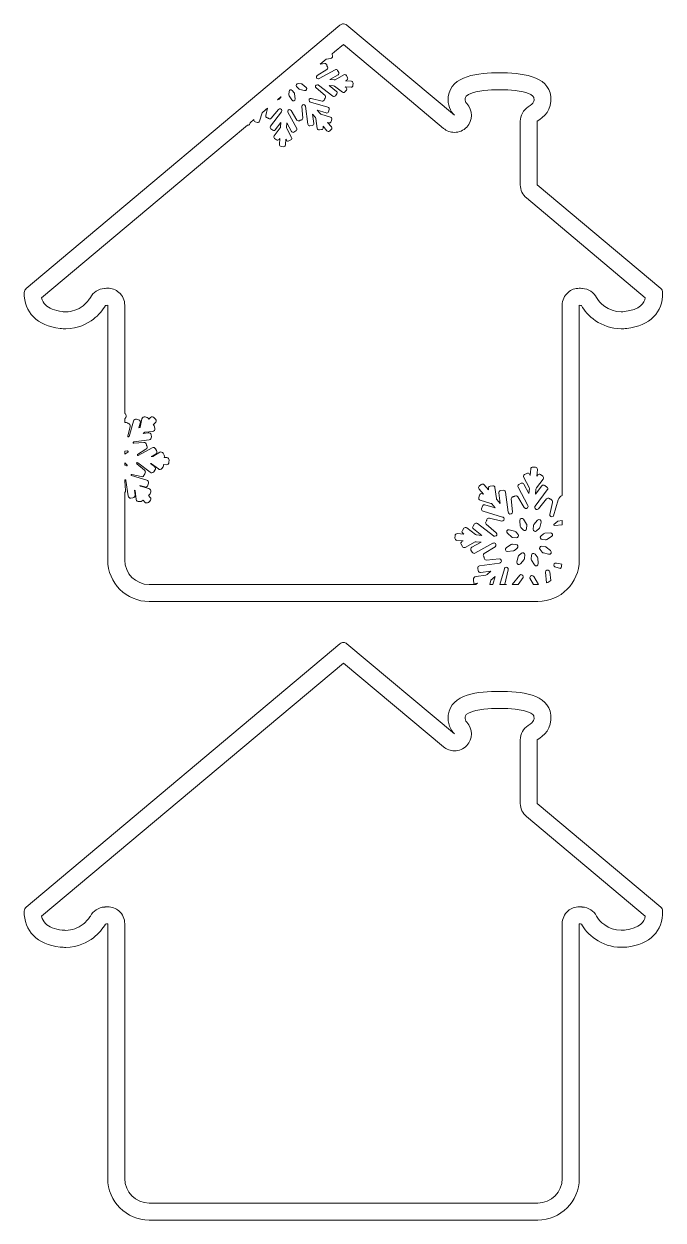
# Model space of a CAD drawing. Header units: millimetres. Extents: x -179 to 704, y -319 to -8.
# Drawn here: x 179.4 to 345.4, y -318.8 to -8.2 of the extents above; entities that cross this region are included whole.
import ezdxf

# ---------------------------------------------------------------- set-up
doc = ezdxf.new("R2010")
doc.units = ezdxf.units.MM
doc.header["$MEASUREMENT"] = 0
doc.layers.add('Layer 3', color=7, linetype='Continuous')
doc.layers.add('Layer 8', color=7, linetype='Continuous')

msp = doc.modelspace()

# ---------------------------------------------------------------- linework, layer by layer
at = {"layer": 'Layer 3', "lineweight": 0}
for points, knots in [([(262.38, -168.84), (262.06, -168.84), (261.74, -168.95), (261.48, -169.17), (261.48, -169.17), (179.99, -237.54), (179.99, -237.54), (179.68, -237.81), (179.49, -238.19), (179.48, -238.6), (179.4, -243.8), (182.81, -247.2), (188.82, -247.93), (189.33, -247.99), (189.81, -248.02), (190.28, -248.02), (193.47, -248.02), (195.9, -246.7), (197.45, -245.51), (198.8, -244.48), (199.96, -243.14), (200.57, -241.96), (200.78, -241.95), (200.97, -241.93), (201.17, -241.9), (201.17, -241.9), (201.17, -308.07), (201.17, -308.07), (201.17, -314.01), (206, -318.84), (211.94, -318.84), (211.94, -318.84), (312.83, -318.84), (312.83, -318.84), (318.77, -318.84), (323.61, -314.01), (323.61, -308.07), (323.61, -308.07), (323.61, -241.91), (323.61, -241.91), (323.8, -241.94), (324, -241.95), (324.19, -241.97), (325.47, -244.44), (329.28, -248.01), (334.51, -248.01), (334.51, -248.01), (334.51, -248.01), (334.51, -248.01), (334.98, -248.01), (335.45, -247.99), (335.94, -247.93), (341.98, -247.2), (345.38, -243.79), (345.27, -238.59), (345.26, -238.19), (345.07, -237.81), (344.76, -237.54), (344.76, -237.54), (312.72, -210.65), (312.72, -210.65), (312.72, -210.65), (312.72, -194.13), (312.72, -194.13), (314.34, -193.1), (316.65, -191.21), (316.24, -187.69), (315.59, -182.18), (308.32, -181.54), (302.92, -181.54), (297.52, -181.54), (290.25, -182.18), (289.6, -187.69), (289.34, -189.9), (290.15, -191.46), (291.19, -192.57), (291.19, -192.57), (263.29, -169.17), (263.29, -169.17), (263.03, -168.95), (262.71, -168.84), (262.38, -168.84), (262.38, -168.84), (262.38, -168.84), (262.38, -168.84)], [0, 0, 0, 0, 1, 1, 1, 2, 2, 2, 3, 3, 3, 4, 4, 4, 5, 5, 5, 6, 6, 6, 7, 7, 7, 8, 8, 8, 9, 9, 9, 10, 10, 10, 11, 11, 11, 12, 12, 12, 13, 13, 13, 14, 14, 14, 15, 15, 15, 16, 16, 16, 17, 17, 17, 18, 18, 18, 19, 19, 19, 20, 20, 20, 21, 21, 21, 22, 22, 22, 23, 23, 23, 24, 24, 24, 25, 25, 25, 26, 26, 26, 27, 27, 27, 28, 28, 28, 28]), ([(262.38, -174.18), (262.38, -174.18), (288.35, -195.96), (288.35, -195.96), (289.18, -196.65), (290.19, -197), (291.19, -197), (292.37, -197), (293.54, -196.53), (294.4, -195.61), (296.01, -193.92), (296.02, -191.26), (294.42, -189.55), (294.03, -189.14), (293.92, -188.8), (293.99, -188.21), (294.03, -187.91), (294.1, -187.33), (295.86, -186.75), (298.24, -185.96), (301.76, -185.96), (302.92, -185.96), (304.08, -185.96), (307.59, -185.96), (309.98, -186.75), (311.74, -187.33), (311.81, -187.9), (311.85, -188.21), (311.91, -188.75), (311.98, -189.36), (310.35, -190.4), (309.07, -191.21), (308.3, -192.62), (308.3, -194.13), (308.3, -194.13), (308.3, -210.65), (308.3, -210.65), (308.3, -211.96), (308.88, -213.2), (309.88, -214.04), (309.88, -214.04), (340.76, -239.96), (340.76, -239.96), (340.49, -241.31), (339.43, -243.05), (335.4, -243.54), (335.1, -243.58), (334.8, -243.59), (334.51, -243.59), (331.11, -243.59), (328.73, -241.13), (328.12, -239.93), (327.4, -238.54), (325.99, -237.63), (324.42, -237.55), (324.37, -237.55), (324.31, -237.54), (324.25, -237.53), (324.04, -237.5), (323.82, -237.49), (323.61, -237.49), (322.56, -237.49), (321.53, -237.86), (320.72, -238.56), (319.75, -239.4), (319.19, -240.62), (319.19, -241.91), (319.19, -241.91), (319.19, -308.07), (319.19, -308.07), (319.19, -311.57), (316.34, -314.42), (312.83, -314.42), (312.83, -314.42), (211.94, -314.42), (211.94, -314.42), (208.44, -314.42), (205.59, -311.57), (205.59, -308.07), (205.59, -308.07), (205.59, -241.9), (205.59, -241.9), (205.59, -240.61), (205.03, -239.39), (204.05, -238.55), (203.25, -237.86), (202.22, -237.48), (201.17, -237.48), (200.95, -237.48), (200.73, -237.5), (200.51, -237.53), (200.45, -237.54), (200.39, -237.55), (200.33, -237.55), (198.78, -237.64), (197.38, -238.53), (196.66, -239.91), (196.39, -240.43), (195.68, -241.3), (194.76, -242.01), (193.39, -243.06), (191.88, -243.6), (190.28, -243.6), (189.98, -243.6), (189.67, -243.58), (189.35, -243.54), (187.39, -243.3), (185.88, -242.7), (184.99, -241.81), (184.49, -241.31), (184.17, -240.7), (184.01, -239.94), (184.01, -239.94), (262.38, -174.18), (262.38, -174.18)], [0, 0, 0, 0, 1, 1, 1, 2, 2, 2, 3, 3, 3, 4, 4, 4, 5, 5, 5, 6, 6, 6, 7, 7, 7, 8, 8, 8, 9, 9, 9, 10, 10, 10, 11, 11, 11, 12, 12, 12, 13, 13, 13, 14, 14, 14, 15, 15, 15, 16, 16, 16, 17, 17, 17, 18, 18, 18, 19, 19, 19, 20, 20, 20, 21, 21, 21, 22, 22, 22, 23, 23, 23, 24, 24, 24, 25, 25, 25, 26, 26, 26, 27, 27, 27, 28, 28, 28, 29, 29, 29, 30, 30, 30, 31, 31, 31, 32, 32, 32, 33, 33, 33, 34, 34, 34, 35, 35, 35, 36, 36, 36, 37, 37, 37, 38, 38, 38, 38])]:
    msp.add_open_spline(points, degree=3, knots=knots, dxfattribs=at)
at = {"layer": 'Layer 8', "lineweight": 0}
msp.add_lwpolyline([(300.35, -153.79), (300.69, -152.63), (301.77, -151.67), (301.16, -153.79), (300.35, -153.79)], dxfattribs=at)
for points, knots in [([(345.27, -77.97), (345.26, -77.56), (345.07, -77.18), (344.76, -76.92), (344.76, -76.92), (312.72, -50.02), (312.72, -50.02), (312.72, -50.02), (312.72, -33.5), (312.72, -33.5), (314.34, -32.47), (316.65, -30.59), (316.24, -27.07), (315.59, -21.55), (308.32, -20.91), (302.92, -20.91), (297.52, -20.91), (290.25, -21.55), (289.6, -27.07), (289.34, -29.27), (290.15, -30.84), (291.19, -31.95), (291.19, -31.95), (263.29, -8.54), (263.29, -8.54), (263.24, -8.5), (263.19, -8.47), (263.13, -8.43), (263.12, -8.42), (263.1, -8.41), (263.08, -8.4), (263.07, -8.39), (263.06, -8.39), (263.05, -8.38), (262.84, -8.27), (262.61, -8.21), (262.38, -8.21), (262.3, -8.21), (262.22, -8.22), (262.14, -8.23), (261.9, -8.27), (261.67, -8.38), (261.48, -8.54), (261.48, -8.54), (179.99, -76.92), (179.99, -76.92), (179.68, -77.18), (179.49, -77.57), (179.48, -77.98), (179.4, -83.17), (182.81, -86.57), (188.82, -87.3), (189.33, -87.36), (189.81, -87.39), (190.28, -87.39), (193.47, -87.39), (195.9, -86.08), (197.45, -84.89), (198.8, -83.86), (199.96, -82.51), (200.57, -81.34), (200.78, -81.33), (200.97, -81.3), (201.17, -81.27), (201.17, -81.27), (201.17, -103.04), (201.17, -103.04), (201.17, -103.04), (201.17, -133.5), (201.17, -133.5), (201.17, -133.5), (201.17, -147.44), (201.17, -147.44), (201.17, -153.38), (206, -158.21), (211.94, -158.21), (211.94, -158.21), (293.32, -158.21), (293.32, -158.21), (293.32, -158.21), (312.83, -158.21), (312.83, -158.21), (312.83, -158.21), (312.83, -158.21), (312.83, -158.21), (312.85, -158.21), (312.86, -158.21), (312.88, -158.21), (318.8, -158.18), (323.61, -153.36), (323.61, -147.44), (323.61, -147.44), (323.61, -147.23), (323.61, -147.23), (323.61, -147.23), (323.61, -147.23), (323.61, -147.23), (323.61, -147.23), (323.61, -133.86), (323.61, -133.86), (323.61, -133.86), (323.61, -133.86), (323.61, -133.86), (323.61, -133.86), (323.61, -81.28), (323.61, -81.28), (323.8, -81.31), (324, -81.33), (324.19, -81.34), (325.47, -83.81), (329.28, -87.39), (334.51, -87.39), (334.51, -87.39), (334.51, -87.39), (334.51, -87.39), (334.98, -87.39), (335.45, -87.36), (335.94, -87.3), (341.98, -86.57), (345.38, -83.17), (345.27, -77.97)], [0, 0, 0, 0, 1, 1, 1, 2, 2, 2, 3, 3, 3, 4, 4, 4, 5, 5, 5, 6, 6, 6, 7, 7, 7, 8, 8, 8, 9, 9, 9, 10, 10, 10, 11, 11, 11, 12, 12, 12, 13, 13, 13, 14, 14, 14, 15, 15, 15, 16, 16, 16, 17, 17, 17, 18, 18, 18, 19, 19, 19, 20, 20, 20, 21, 21, 21, 22, 22, 22, 23, 23, 23, 24, 24, 24, 25, 25, 25, 26, 26, 26, 27, 27, 27, 28, 28, 28, 29, 29, 29, 30, 30, 30, 31, 31, 31, 32, 32, 32, 33, 33, 33, 34, 34, 34, 35, 35, 35, 36, 36, 36, 37, 37, 37, 38, 38, 38, 39, 39, 39, 40, 40, 40, 40]), ([(335.4, -82.91), (335.1, -82.95), (334.8, -82.97), (334.51, -82.97), (331.11, -82.97), (328.73, -80.5), (328.12, -79.3), (327.4, -77.91), (325.99, -77), (324.42, -76.92), (324.37, -76.92), (324.31, -76.91), (324.25, -76.91), (324.04, -76.87), (323.82, -76.86), (323.61, -76.86), (322.56, -76.86), (321.53, -77.24), (320.72, -77.93), (319.75, -78.77), (319.19, -79.99), (319.19, -81.28), (319.19, -81.28), (319.19, -121.31), (319.19, -121.31), (319.19, -121.31), (319.19, -130.71), (319.19, -130.71), (318.7, -130.89), (318.3, -131.29), (318.14, -131.84), (318.14, -131.84), (316.94, -135.99), (316.94, -135.99), (316.94, -135.99), (316.82, -136.09), (316.82, -136.09), (316.44, -136.43), (315.84, -136.07), (315.96, -135.57), (315.96, -135.57), (316.69, -132.46), (316.69, -132.46), (316.77, -132.11), (316.55, -131.76), (316.2, -131.67), (316.12, -131.65), (316.04, -131.62), (315.98, -131.56), (315.98, -131.56), (315.88, -131.48), (315.88, -131.48), (315.66, -131.29), (315.32, -131.32), (315.13, -131.55), (315.13, -131.55), (312.99, -134.12), (312.99, -134.12), (312.67, -134.52), (312.02, -134.26), (312.06, -133.75), (312.06, -133.75), (312.06, -133.69), (312.06, -133.69), (312.07, -133.59), (312.11, -133.49), (312.17, -133.41), (312.17, -133.41), (315.32, -129.21), (315.32, -129.21), (315.5, -128.98), (315.45, -128.65), (315.22, -128.47), (315.22, -128.47), (314.68, -128.06), (314.68, -128.06), (314.45, -127.88), (314.11, -127.92), (313.93, -128.16), (313.93, -128.16), (312.29, -130.34), (312.29, -130.34), (312.29, -130.34), (312.38, -128.99), (312.38, -128.99), (312.39, -128.89), (312.43, -128.79), (312.49, -128.71), (312.49, -128.71), (314.22, -126.41), (314.22, -126.41), (314.39, -126.17), (314.35, -125.85), (314.12, -125.67), (314.12, -125.67), (313.58, -125.25), (313.58, -125.25), (313.34, -125.07), (313.01, -125.12), (312.83, -125.35), (312.83, -125.35), (312.61, -125.64), (312.61, -125.64), (312.61, -125.64), (312.73, -123.89), (312.73, -123.89), (312.75, -123.6), (312.53, -123.35), (312.24, -123.33), (312.24, -123.33), (311.57, -123.28), (311.57, -123.28), (311.27, -123.26), (311.02, -123.48), (311, -123.77), (311, -123.77), (310.88, -125.46), (310.88, -125.46), (310.88, -125.46), (310.71, -125.14), (310.71, -125.14), (310.57, -124.88), (310.25, -124.79), (309.99, -124.93), (309.99, -124.93), (309.39, -125.26), (309.39, -125.26), (309.14, -125.4), (309.05, -125.72), (309.18, -125.98), (309.18, -125.98), (310.59, -128.57), (310.59, -128.57), (310.64, -128.66), (310.66, -128.76), (310.65, -128.86), (310.65, -128.86), (310.56, -130.16), (310.56, -130.16), (310.56, -130.16), (309.24, -127.72), (309.24, -127.72), (309.1, -127.46), (308.78, -127.36), (308.52, -127.51), (308.52, -127.51), (307.92, -127.84), (307.92, -127.84), (307.67, -127.98), (307.58, -128.3), (307.71, -128.55), (307.71, -128.55), (310.27, -133.27), (310.27, -133.27), (310.31, -133.36), (310.34, -133.46), (310.33, -133.56), (310.33, -133.56), (310.33, -133.57), (310.33, -133.57), (310.29, -134.08), (309.62, -134.25), (309.35, -133.81), (309.35, -133.81), (307.64, -131), (307.64, -131), (307.48, -130.75), (307.16, -130.67), (306.91, -130.83), (306.91, -130.83), (306.8, -130.89), (306.8, -130.89), (306.73, -130.94), (306.65, -130.96), (306.56, -130.97), (306.56, -130.97), (306.44, -130.98), (306.44, -130.98), (306.15, -131.01), (305.93, -131.26), (305.96, -131.56), (305.96, -131.56), (306.25, -134.93), (306.25, -134.93), (306.29, -135.44), (305.65, -135.71), (305.32, -135.32), (305.32, -135.32), (305.29, -135.28), (305.29, -135.28), (305.22, -135.21), (305.18, -135.11), (305.17, -135.01), (305.17, -135.01), (304.46, -129.78), (304.46, -129.78), (304.43, -129.49), (304.16, -129.29), (303.87, -129.33), (303.87, -129.33), (303.19, -129.42), (303.19, -129.42), (302.91, -129.46), (302.7, -129.73), (302.74, -130.02), (302.74, -130.02), (303.11, -132.75), (303.11, -132.75), (303.11, -132.75), (302.24, -131.73), (302.24, -131.73), (302.17, -131.65), (302.13, -131.56), (302.11, -131.46), (302.11, -131.46), (301.73, -128.59), (301.73, -128.59), (301.69, -128.3), (301.42, -128.1), (301.13, -128.14), (301.13, -128.14), (300.46, -128.23), (300.46, -128.23), (300.17, -128.27), (299.97, -128.53), (300.01, -128.82), (300.01, -128.82), (300.06, -129.19), (300.06, -129.19), (300.06, -129.19), (298.92, -127.88), (298.92, -127.88), (298.73, -127.65), (298.39, -127.63), (298.17, -127.82), (298.17, -127.82), (297.66, -128.28), (297.66, -128.28), (297.44, -128.47), (297.42, -128.8), (297.6, -129.02), (297.6, -129.02), (298.71, -130.31), (298.71, -130.31), (298.71, -130.31), (298.36, -130.2), (298.36, -130.2), (298.08, -130.12), (297.78, -130.28), (297.7, -130.56), (297.7, -130.56), (297.51, -131.23), (297.51, -131.23), (297.43, -131.51), (297.59, -131.8), (297.87, -131.88), (297.87, -131.88), (300.67, -132.71), (300.67, -132.71), (300.77, -132.74), (300.85, -132.8), (300.92, -132.87), (300.92, -132.87), (301.77, -133.86), (301.77, -133.86), (301.77, -133.86), (299.12, -133.08), (299.12, -133.08), (298.84, -132.99), (298.54, -133.16), (298.46, -133.44), (298.46, -133.44), (298.27, -134.1), (298.27, -134.1), (298.19, -134.38), (298.35, -134.67), (298.63, -134.76), (298.63, -134.76), (303.72, -136.26), (303.72, -136.26), (303.82, -136.29), (303.91, -136.35), (303.97, -136.43), (303.97, -136.43), (304, -136.45), (304, -136.45), (304.33, -136.84), (303.97, -137.43), (303.47, -137.31), (303.47, -137.31), (300.28, -136.55), (300.28, -136.55), (299.99, -136.48), (299.71, -136.65), (299.64, -136.94), (299.64, -136.94), (299.61, -137.07), (299.61, -137.07), (299.59, -137.15), (299.55, -137.23), (299.5, -137.29), (299.5, -137.29), (299.41, -137.39), (299.41, -137.39), (299.23, -137.62), (299.26, -137.95), (299.48, -138.13), (299.48, -138.13), (302.06, -140.33), (302.06, -140.33), (302.45, -140.66), (302.19, -141.3), (301.68, -141.26), (301.68, -141.26), (301.61, -141.26), (301.61, -141.26), (301.51, -141.25), (301.41, -141.21), (301.33, -141.15), (301.33, -141.15), (297.19, -137.96), (297.19, -137.96), (296.96, -137.78), (296.62, -137.83), (296.44, -138.06), (296.44, -138.06), (296.03, -138.61), (296.03, -138.61), (295.86, -138.84), (295.9, -139.17), (296.13, -139.35), (296.13, -139.35), (298.31, -141.02), (298.31, -141.02), (298.31, -141.02), (296.97, -140.93), (296.97, -140.93), (296.87, -140.92), (296.77, -140.88), (296.69, -140.82), (296.69, -140.82), (294.42, -139.08), (294.42, -139.08), (294.19, -138.9), (293.85, -138.94), (293.67, -139.18), (293.67, -139.18), (293.26, -139.73), (293.26, -139.73), (293.09, -139.96), (293.13, -140.29), (293.36, -140.46), (293.36, -140.46), (293.66, -140.7), (293.66, -140.7), (293.66, -140.7), (291.93, -140.58), (291.93, -140.58), (291.64, -140.55), (291.38, -140.77), (291.36, -141.07), (291.36, -141.07), (291.32, -141.76), (291.32, -141.76), (291.3, -142.05), (291.52, -142.3), (291.81, -142.32), (291.81, -142.32), (293.49, -142.44), (293.49, -142.44), (293.49, -142.44), (293.15, -142.62), (293.15, -142.62), (292.9, -142.77), (292.81, -143.08), (292.95, -143.34), (292.95, -143.34), (293.27, -143.95), (293.27, -143.95), (293.41, -144.2), (293.74, -144.3), (293.99, -144.16), (293.99, -144.16), (296.55, -142.74), (296.55, -142.74), (296.64, -142.69), (296.74, -142.67), (296.84, -142.68), (296.84, -142.68), (298.13, -142.77), (298.13, -142.77), (298.13, -142.77), (295.7, -144.11), (295.7, -144.11), (295.44, -144.25), (295.35, -144.57), (295.49, -144.83), (295.49, -144.83), (295.82, -145.43), (295.82, -145.43), (295.96, -145.69), (296.28, -145.79), (296.54, -145.64), (296.54, -145.64), (301.19, -143.07), (301.19, -143.07), (301.28, -143.02), (301.38, -142.99), (301.49, -143), (301.49, -143), (301.51, -143), (301.51, -143), (302.02, -143.04), (302.19, -143.71), (301.75, -143.98), (301.75, -143.98), (298.94, -145.74), (298.94, -145.74), (298.69, -145.89), (298.62, -146.21), (298.77, -146.46), (298.77, -146.46), (298.84, -146.58), (298.84, -146.58), (298.88, -146.65), (298.91, -146.73), (298.92, -146.81), (298.92, -146.81), (298.93, -146.94), (298.93, -146.94), (298.95, -147.24), (299.21, -147.45), (299.5, -147.43), (299.5, -147.43), (302.84, -147.13), (302.84, -147.13), (303.35, -147.09), (303.62, -147.72), (303.24, -148.06), (303.24, -148.06), (303.18, -148.11), (303.18, -148.11), (303.1, -148.18), (303, -148.22), (302.9, -148.24), (302.9, -148.24), (297.75, -148.95), (297.75, -148.95), (297.46, -148.99), (297.26, -149.25), (297.29, -149.54), (297.29, -149.54), (297.39, -150.23), (297.39, -150.23), (297.43, -150.52), (297.69, -150.72), (297.98, -150.68), (297.98, -150.68), (300.68, -150.31), (300.68, -150.31), (300.68, -150.31), (299.67, -151.2), (299.67, -151.2), (299.59, -151.27), (299.49, -151.31), (299.39, -151.33), (299.39, -151.33), (296.82, -151.68), (296.82, -151.68), (296.39, -151.74), (296.09, -152.14), (296.15, -152.57), (296.15, -152.57), (296.28, -153.52), (296.28, -153.52), (296.28, -153.52), (297.17, -153.4), (297.17, -153.4), (297.17, -153.4), (296.73, -153.79), (296.73, -153.79), (296.73, -153.79), (287.21, -153.79), (287.21, -153.79), (287.21, -153.79), (287.21, -153.79), (287.21, -153.79), (287.21, -153.79), (211.94, -153.79), (211.94, -153.79), (208.44, -153.79), (205.59, -150.94), (205.59, -147.44), (205.59, -147.44), (205.59, -135.55), (205.59, -135.55), (205.59, -135.55), (205.59, -129.9), (205.59, -129.9), (205.73, -129.77), (205.82, -129.57), (205.8, -129.36), (205.8, -129.36), (205.59, -126.94), (205.59, -126.94), (205.59, -126.94), (205.59, -126.68), (205.59, -126.68), (205.61, -126.63), (205.65, -126.61), (205.67, -126.6), (205.71, -126.59), (205.79, -126.56), (205.88, -126.67), (205.9, -126.69), (205.91, -126.72), (205.91, -126.75), (205.91, -126.75), (206.46, -130.79), (206.46, -130.79), (206.48, -130.96), (206.57, -131.12), (206.71, -131.22), (206.85, -131.33), (207.02, -131.38), (207.2, -131.35), (207.2, -131.35), (207.72, -131.28), (207.72, -131.28), (208.08, -131.23), (208.33, -130.9), (208.28, -130.54), (208.28, -130.54), (208.11, -129.27), (208.11, -129.27), (208.11, -129.27), (208.24, -129.41), (208.24, -129.41), (208.26, -129.44), (208.27, -129.46), (208.27, -129.5), (208.27, -129.5), (208.57, -131.71), (208.57, -131.71), (208.59, -131.88), (208.68, -132.04), (208.83, -132.15), (208.97, -132.25), (209.14, -132.3), (209.31, -132.27), (209.31, -132.27), (209.83, -132.2), (209.83, -132.2), (210.05, -132.17), (210.24, -132.03), (210.33, -131.85), (210.33, -131.85), (210.8, -132.39), (210.8, -132.39), (210.91, -132.53), (211.07, -132.61), (211.25, -132.62), (211.27, -132.62), (211.28, -132.62), (211.3, -132.62), (211.46, -132.62), (211.61, -132.56), (211.73, -132.46), (211.73, -132.46), (212.13, -132.11), (212.13, -132.11), (212.4, -131.87), (212.43, -131.45), (212.19, -131.18), (212.19, -131.18), (211.74, -130.66), (211.74, -130.66), (211.78, -130.65), (211.82, -130.63), (211.85, -130.62), (212.01, -130.53), (212.12, -130.39), (212.17, -130.22), (212.17, -130.22), (212.32, -129.71), (212.32, -129.71), (212.42, -129.36), (212.22, -129), (211.87, -128.89), (211.87, -128.89), (209.71, -128.25), (209.71, -128.25), (209.68, -128.25), (209.65, -128.23), (209.63, -128.21), (209.63, -128.21), (209.53, -128.09), (209.53, -128.09), (209.53, -128.09), (210.76, -128.45), (210.76, -128.45), (210.93, -128.5), (211.11, -128.48), (211.26, -128.4), (211.42, -128.31), (211.53, -128.17), (211.58, -128), (211.58, -128), (211.73, -127.49), (211.73, -127.49), (211.83, -127.14), (211.63, -126.78), (211.28, -126.68), (211.28, -126.68), (207.35, -125.51), (207.35, -125.51), (207.32, -125.5), (207.29, -125.48), (207.26, -125.44), (207.19, -125.36), (207.22, -125.29), (207.24, -125.26), (207.26, -125.23), (207.31, -125.16), (207.41, -125.18), (207.41, -125.18), (209.88, -125.78), (209.88, -125.78), (210.05, -125.82), (210.23, -125.79), (210.38, -125.7), (210.53, -125.6), (210.63, -125.46), (210.67, -125.29), (210.67, -125.29), (210.7, -125.18), (210.7, -125.18), (210.7, -125.16), (210.72, -125.14), (210.73, -125.12), (210.73, -125.12), (210.8, -125.04), (210.8, -125.04), (211.03, -124.76), (210.99, -124.35), (210.72, -124.12), (210.72, -124.12), (208.72, -122.42), (208.72, -122.42), (208.64, -122.35), (208.67, -122.27), (208.68, -122.24), (208.69, -122.21), (208.74, -122.13), (208.84, -122.14), (208.84, -122.14), (208.89, -122.15), (208.89, -122.15), (208.92, -122.15), (208.95, -122.16), (208.97, -122.18), (208.97, -122.18), (212.17, -124.64), (212.17, -124.64), (212.31, -124.75), (212.49, -124.79), (212.66, -124.77), (212.84, -124.75), (212.99, -124.65), (213.1, -124.51), (213.1, -124.51), (213.42, -124.09), (213.42, -124.09), (213.63, -123.8), (213.58, -123.39), (213.29, -123.17), (213.29, -123.17), (212.27, -122.38), (212.27, -122.38), (212.27, -122.38), (212.47, -122.4), (212.47, -122.4), (212.5, -122.4), (212.53, -122.41), (212.56, -122.43), (212.56, -122.43), (214.31, -123.78), (214.31, -123.78), (214.45, -123.89), (214.62, -123.93), (214.8, -123.91), (214.97, -123.88), (215.13, -123.79), (215.24, -123.65), (215.24, -123.65), (215.56, -123.23), (215.56, -123.23), (215.69, -123.05), (215.72, -122.82), (215.65, -122.62), (215.65, -122.62), (216.37, -122.67), (216.37, -122.67), (216.54, -122.68), (216.71, -122.63), (216.85, -122.51), (216.98, -122.4), (217.06, -122.23), (217.07, -122.06), (217.07, -122.06), (217.11, -121.53), (217.11, -121.53), (217.13, -121.16), (216.86, -120.85), (216.5, -120.82), (216.5, -120.82), (215.83, -120.78), (215.83, -120.78), (215.92, -120.59), (215.93, -120.36), (215.82, -120.17), (215.82, -120.17), (215.57, -119.7), (215.57, -119.7), (215.48, -119.54), (215.34, -119.43), (215.17, -119.38), (215, -119.33), (214.82, -119.35), (214.67, -119.44), (214.67, -119.44), (212.85, -120.57), (212.85, -120.57), (212.82, -120.59), (212.64, -120.55), (212.61, -120.55), (212.61, -120.55), (212.45, -120.54), (212.45, -120.54), (212.45, -120.54), (213.59, -119.91), (213.59, -119.91), (213.91, -119.73), (214.03, -119.34), (213.85, -119.02), (213.85, -119.02), (213.6, -118.55), (213.6, -118.55), (213.52, -118.4), (213.38, -118.28), (213.21, -118.23), (213.04, -118.18), (212.86, -118.2), (212.7, -118.29), (212.7, -118.29), (209.11, -120.28), (209.11, -120.28), (209.08, -120.29), (209.05, -120.3), (209, -120.3), (208.9, -120.29), (208.87, -120.21), (208.86, -120.18), (208.85, -120.14), (208.84, -120.06), (208.93, -120), (208.93, -120), (211.1, -118.65), (211.1, -118.65), (211.41, -118.46), (211.5, -118.05), (211.32, -117.75), (211.32, -117.75), (211.26, -117.66), (211.26, -117.66), (211.25, -117.64), (211.24, -117.61), (211.24, -117.59), (211.24, -117.59), (211.23, -117.48), (211.23, -117.48), (211.21, -117.31), (211.13, -117.15), (211, -117.03), (210.86, -116.92), (210.69, -116.87), (210.52, -116.88), (210.52, -116.88), (207.93, -117.11), (207.93, -117.11), (207.83, -117.12), (207.79, -117.05), (207.78, -117.01), (207.76, -116.98), (207.74, -116.9), (207.82, -116.83), (207.82, -116.83), (207.86, -116.79), (207.86, -116.79), (207.89, -116.77), (207.92, -116.76), (207.95, -116.75), (207.95, -116.75), (211.93, -116.21), (211.93, -116.21), (212.28, -116.16), (212.54, -115.82), (212.49, -115.47), (212.49, -115.47), (212.42, -114.94), (212.42, -114.94), (212.39, -114.76), (212.3, -114.61), (212.16, -114.5), (212.02, -114.39), (211.85, -114.35), (211.68, -114.37), (211.68, -114.37), (210.41, -114.55), (210.41, -114.55), (210.41, -114.55), (210.57, -114.4), (210.57, -114.4), (210.6, -114.38), (210.81, -114.22), (210.84, -114.21), (210.84, -114.21), (212.84, -114.07), (212.84, -114.07), (213.2, -114.02), (213.45, -113.68), (213.4, -113.33), (213.4, -113.33), (213.33, -112.8), (213.33, -112.8), (213.31, -112.62), (213.22, -112.47), (213.07, -112.36), (213.04, -112.33), (213.01, -112.31), (212.97, -112.29), (212.97, -112.29), (213.52, -111.81), (213.52, -111.81), (213.79, -111.57), (213.82, -111.16), (213.58, -110.89), (213.58, -110.89), (213.24, -110.48), (213.24, -110.48), (213.12, -110.35), (212.96, -110.27), (212.78, -110.26), (212.6, -110.24), (212.44, -110.3), (212.3, -110.42), (212.3, -110.42), (211.81, -110.86), (211.81, -110.86), (211.74, -110.66), (211.58, -110.5), (211.37, -110.44), (211.37, -110.44), (210.87, -110.29), (210.87, -110.29), (210.7, -110.24), (210.52, -110.26), (210.36, -110.34), (210.21, -110.43), (210.1, -110.57), (210.05, -110.74), (210.05, -110.74), (209.61, -112.92), (209.61, -112.92), (209.6, -112.95), (209.43, -113.03), (209.4, -113.05), (209.4, -113.05), (209.26, -113.1), (209.26, -113.1), (209.26, -113.1), (209.62, -111.85), (209.62, -111.85), (209.72, -111.5), (209.52, -111.14), (209.18, -111.03), (209.18, -111.03), (208.67, -110.88), (208.67, -110.88), (208.51, -110.83), (208.33, -110.85), (208.17, -110.94), (208.02, -111.02), (207.9, -111.16), (207.86, -111.33), (207.86, -111.33), (206.7, -115.32), (206.7, -115.32), (206.7, -115.35), (206.68, -115.37), (206.66, -115.39), (206.58, -115.46), (206.5, -115.43), (206.47, -115.41), (206.44, -115.39), (206.37, -115.34), (206.4, -115.24), (206.4, -115.24), (206.98, -112.74), (206.98, -112.74), (207.06, -112.39), (206.84, -112.03), (206.49, -111.95), (206.49, -111.95), (206.4, -111.93), (206.4, -111.93), (206.37, -111.92), (206.35, -111.91), (206.33, -111.89), (206.33, -111.89), (206.26, -111.83), (206.26, -111.83), (206.12, -111.72), (205.95, -111.66), (205.77, -111.68), (205.71, -111.68), (205.65, -111.7), (205.59, -111.72), (205.59, -111.72), (205.59, -110.78), (205.59, -110.78), (205.59, -110.78), (205.86, -110.42), (205.86, -110.42), (206.08, -110.13), (206.02, -109.72), (205.74, -109.5), (205.74, -109.5), (205.59, -109.39), (205.59, -109.39), (205.59, -109.39), (205.59, -98.55), (205.59, -98.55), (205.59, -98.55), (205.59, -81.27), (205.59, -81.27), (205.59, -79.99), (205.03, -78.76), (204.05, -77.92), (203.25, -77.23), (202.22, -76.85), (201.17, -76.85), (200.95, -76.85), (200.73, -76.87), (200.51, -76.9), (200.45, -76.91), (200.39, -76.92), (200.33, -76.92), (198.78, -77.01), (197.38, -77.9), (196.66, -79.28), (196.39, -79.8), (195.68, -80.68), (194.76, -81.38), (193.39, -82.43), (191.88, -82.97), (190.28, -82.97), (189.98, -82.97), (189.67, -82.95), (189.35, -82.91), (187.39, -82.67), (185.88, -82.08), (184.99, -81.18), (184.49, -80.69), (184.17, -80.07), (184.01, -79.31), (184.01, -79.31), (227.96, -42.43), (227.96, -42.43), (227.96, -42.43), (227.96, -42.43), (227.96, -42.43), (227.96, -42.43), (237.45, -34.47), (237.45, -34.47), (237.45, -34.47), (237.5, -34.48), (237.5, -34.48), (237.75, -34.56), (238.01, -34.41), (238.09, -34.16), (238.09, -34.16), (238.17, -33.87), (238.17, -33.87), (238.17, -33.87), (239.13, -33.06), (239.13, -33.06), (239.07, -33.31), (239.21, -33.55), (239.45, -33.62), (239.45, -33.62), (240.03, -33.8), (240.03, -33.8), (240.29, -33.87), (240.55, -33.73), (240.62, -33.47), (240.62, -33.47), (241.26, -31.28), (241.26, -31.28), (241.26, -31.28), (242.11, -30.56), (242.11, -30.56), (242.11, -30.56), (242.63, -30.13), (242.63, -30.13), (242.63, -30.13), (242.19, -31.99), (242.19, -31.99), (242.13, -32.25), (242.29, -32.5), (242.54, -32.56), (242.54, -32.56), (242.65, -32.59), (242.65, -32.59), (242.73, -32.6), (242.79, -32.64), (242.85, -32.69), (242.85, -32.69), (242.94, -32.76), (242.94, -32.76), (243.14, -32.93), (243.44, -32.9), (243.61, -32.7), (243.61, -32.7), (245.52, -30.4), (245.52, -30.4), (245.81, -30.04), (246.39, -30.27), (246.35, -30.73), (246.35, -30.73), (246.35, -30.78), (246.35, -30.78), (246.34, -30.88), (246.31, -30.96), (246.26, -31.04), (246.26, -31.04), (243.44, -34.79), (243.44, -34.79), (243.28, -34.99), (243.32, -35.29), (243.53, -35.45), (243.53, -35.45), (244.01, -35.82), (244.01, -35.82), (244.22, -35.98), (244.52, -35.94), (244.68, -35.73), (244.68, -35.73), (246.15, -33.78), (246.15, -33.78), (246.15, -33.78), (246.06, -34.98), (246.06, -34.98), (246.06, -35.07), (246.02, -35.16), (245.97, -35.23), (245.97, -35.23), (244.42, -37.29), (244.42, -37.29), (244.27, -37.5), (244.31, -37.79), (244.51, -37.95), (244.51, -37.95), (245, -38.32), (245, -38.32), (245.2, -38.48), (245.5, -38.44), (245.66, -38.23), (245.66, -38.23), (245.86, -37.97), (245.86, -37.97), (245.86, -37.97), (245.75, -39.54), (245.75, -39.54), (245.73, -39.8), (245.93, -40.02), (246.19, -40.04), (246.19, -40.04), (246.79, -40.09), (246.79, -40.09), (247.05, -40.1), (247.28, -39.91), (247.3, -39.65), (247.3, -39.65), (247.4, -38.14), (247.4, -38.14), (247.4, -38.14), (247.56, -38.42), (247.56, -38.42), (247.68, -38.65), (247.97, -38.74), (248.2, -38.61), (248.2, -38.61), (248.73, -38.31), (248.73, -38.31), (248.96, -38.19), (249.04, -37.9), (248.92, -37.68), (248.92, -37.68), (247.67, -35.36), (247.67, -35.36), (247.62, -35.28), (247.6, -35.19), (247.61, -35.1), (247.61, -35.1), (247.69, -33.94), (247.69, -33.94), (247.69, -33.94), (248.87, -36.12), (248.87, -36.12), (249, -36.35), (249.29, -36.44), (249.52, -36.31), (249.52, -36.31), (250.05, -36.01), (250.05, -36.01), (250.28, -35.89), (250.36, -35.6), (250.24, -35.37), (250.24, -35.37), (247.95, -31.16), (247.95, -31.16), (247.91, -31.08), (247.89, -30.99), (247.9, -30.9), (247.9, -30.9), (247.9, -30.89), (247.9, -30.89), (247.93, -30.43), (248.53, -30.29), (248.77, -30.68), (248.77, -30.68), (250.3, -33.19), (250.3, -33.19), (250.44, -33.41), (250.73, -33.48), (250.96, -33.34), (250.96, -33.34), (251.05, -33.28), (251.05, -33.28), (251.12, -33.24), (251.19, -33.22), (251.26, -33.21), (251.26, -33.21), (251.37, -33.2), (251.37, -33.2), (251.63, -33.18), (251.83, -32.95), (251.8, -32.69), (251.8, -32.69), (251.54, -29.68), (251.54, -29.68), (251.51, -29.22), (252.08, -28.98), (252.37, -29.33), (252.37, -29.33), (252.4, -29.36), (252.4, -29.36), (252.46, -29.43), (252.5, -29.51), (252.51, -29.61), (252.51, -29.61), (253.14, -34.27), (253.14, -34.27), (253.17, -34.53), (253.41, -34.71), (253.67, -34.68), (253.67, -34.68), (254.27, -34.6), (254.27, -34.6), (254.53, -34.56), (254.71, -34.32), (254.68, -34.06), (254.68, -34.06), (254.35, -31.63), (254.35, -31.63), (254.35, -31.63), (255.13, -32.53), (255.13, -32.53), (255.19, -32.6), (255.23, -32.69), (255.24, -32.78), (255.24, -32.78), (255.58, -35.34), (255.58, -35.34), (255.62, -35.6), (255.86, -35.78), (256.12, -35.75), (256.12, -35.75), (256.72, -35.66), (256.72, -35.66), (256.98, -35.63), (257.16, -35.39), (257.12, -35.13), (257.12, -35.13), (257.08, -34.8), (257.08, -34.8), (257.08, -34.8), (258.09, -35.98), (258.09, -35.98), (258.26, -36.18), (258.56, -36.2), (258.76, -36.03), (258.76, -36.03), (259.22, -35.62), (259.22, -35.62), (259.41, -35.45), (259.44, -35.16), (259.27, -34.96), (259.27, -34.96), (258.28, -33.81), (258.28, -33.81), (258.28, -33.81), (258.59, -33.9), (258.59, -33.9), (258.84, -33.97), (259.11, -33.83), (259.18, -33.58), (259.18, -33.58), (259.35, -32.98), (259.35, -32.98), (259.42, -32.73), (259.28, -32.47), (259.03, -32.4), (259.03, -32.4), (256.53, -31.66), (256.53, -31.66), (256.44, -31.63), (256.36, -31.58), (256.31, -31.51), (256.31, -31.51), (255.55, -30.63), (255.55, -30.63), (255.55, -30.63), (257.91, -31.33), (257.91, -31.33), (258.16, -31.41), (258.43, -31.26), (258.5, -31.01), (258.5, -31.01), (258.67, -30.42), (258.67, -30.42), (258.74, -30.17), (258.6, -29.91), (258.35, -29.83), (258.35, -29.83), (253.8, -28.49), (253.8, -28.49), (253.71, -28.46), (253.64, -28.41), (253.58, -28.34), (253.58, -28.34), (253.56, -28.32), (253.56, -28.32), (253.26, -27.97), (253.58, -27.44), (254.03, -27.55), (254.03, -27.55), (256.88, -28.23), (256.88, -28.23), (257.13, -28.29), (257.39, -28.14), (257.45, -27.88), (257.45, -27.88), (257.48, -27.76), (257.48, -27.76), (257.49, -27.69), (257.53, -27.63), (257.57, -27.57), (257.57, -27.57), (257.65, -27.48), (257.65, -27.48), (257.82, -27.28), (257.79, -26.98), (257.59, -26.82), (257.59, -26.82), (255.29, -24.85), (255.29, -24.85), (254.94, -24.56), (255.17, -23.99), (255.62, -24.02), (255.62, -24.02), (255.68, -24.03), (255.68, -24.03), (255.78, -24.03), (255.86, -24.07), (255.94, -24.12), (255.94, -24.12), (259.64, -26.97), (259.64, -26.97), (259.85, -27.13), (260.14, -27.09), (260.3, -26.88), (260.3, -26.88), (260.67, -26.39), (260.67, -26.39), (260.83, -26.18), (260.79, -25.89), (260.58, -25.73), (260.58, -25.73), (258.64, -24.23), (258.64, -24.23), (258.64, -24.23), (259.83, -24.32), (259.83, -24.32), (259.92, -24.32), (260.01, -24.36), (260.08, -24.41), (260.08, -24.41), (262.11, -25.97), (262.11, -25.97), (262.32, -26.13), (262.62, -26.09), (262.78, -25.88), (262.78, -25.88), (263.15, -25.39), (263.15, -25.39), (263.3, -25.19), (263.26, -24.89), (263.06, -24.73), (263.06, -24.73), (262.79, -24.53), (262.79, -24.53), (262.79, -24.53), (264.34, -24.63), (264.34, -24.63), (264.6, -24.65), (264.82, -24.46), (264.84, -24.19), (264.84, -24.19), (264.88, -23.58), (264.88, -23.58), (264.9, -23.32), (264.71, -23.09), (264.45, -23.07), (264.45, -23.07), (262.94, -22.97), (262.94, -22.97), (262.94, -22.97), (263.24, -22.8), (263.24, -22.8), (263.47, -22.68), (263.55, -22.39), (263.43, -22.17), (263.43, -22.17), (263.14, -21.62), (263.14, -21.62), (263.01, -21.39), (262.72, -21.31), (262.49, -21.43), (262.49, -21.43), (260.21, -22.7), (260.21, -22.7), (260.13, -22.74), (260.04, -22.76), (259.94, -22.76), (259.94, -22.76), (258.8, -22.68), (258.8, -22.68), (258.8, -22.68), (260.97, -21.47), (260.97, -21.47), (261.2, -21.35), (261.28, -21.06), (261.16, -20.84), (261.16, -20.84), (260.86, -20.29), (260.86, -20.29), (260.74, -20.06), (260.45, -19.98), (260.22, -20.11), (260.22, -20.11), (256.06, -22.41), (256.06, -22.41), (255.98, -22.45), (255.89, -22.47), (255.8, -22.47), (255.8, -22.47), (255.78, -22.47), (255.78, -22.47), (255.32, -22.43), (255.17, -21.84), (255.56, -21.59), (255.56, -21.59), (258.07, -20.02), (258.07, -20.02), (258.29, -19.89), (258.36, -19.6), (258.23, -19.38), (258.23, -19.38), (258.16, -19.27), (258.16, -19.27), (258.12, -19.21), (258.1, -19.14), (258.09, -19.07), (258.09, -19.07), (258.08, -18.95), (258.08, -18.95), (258.06, -18.68), (257.83, -18.49), (257.57, -18.51), (257.57, -18.51), (256.34, -18.62), (256.34, -18.62), (256.34, -18.62), (257.88, -17.33), (257.88, -17.33), (257.88, -17.33), (259.14, -17.16), (259.14, -17.16), (259.4, -17.12), (259.58, -16.88), (259.54, -16.63), (259.54, -16.63), (259.46, -16.01), (259.46, -16.01), (259.46, -16.01), (259.46, -16.01), (259.46, -16.01), (259.46, -16.01), (260.07, -15.5), (260.07, -15.5), (260.07, -15.5), (262.38, -13.55), (262.38, -13.55), (262.38, -13.55), (276.72, -25.58), (276.72, -25.58), (276.72, -25.58), (276.72, -25.58), (276.72, -25.58), (276.72, -25.58), (288.35, -35.33), (288.35, -35.33), (289.18, -36.03), (290.19, -36.37), (291.19, -36.37), (292.37, -36.37), (293.54, -35.9), (294.4, -34.99), (296.01, -33.29), (296.02, -30.63), (294.42, -28.92), (294.03, -28.51), (293.92, -28.17), (293.99, -27.59), (294.03, -27.28), (294.1, -26.7), (295.86, -26.12), (298.24, -25.33), (301.76, -25.33), (302.92, -25.33), (304.08, -25.33), (307.59, -25.33), (309.98, -26.12), (311.74, -26.7), (311.81, -27.28), (311.85, -27.58), (311.91, -28.12), (311.98, -28.73), (310.35, -29.77), (309.07, -30.58), (308.3, -31.99), (308.3, -33.5), (308.3, -33.5), (308.3, -50.02), (308.3, -50.02), (308.3, -51.33), (308.88, -52.57), (309.88, -53.41), (309.88, -53.41), (340.76, -79.33), (340.76, -79.33), (340.49, -80.68), (339.43, -82.42), (335.4, -82.91)], [0, 0, 0, 0, 1, 1, 1, 2, 2, 2, 3, 3, 3, 4, 4, 4, 5, 5, 5, 6, 6, 6, 7, 7, 7, 8, 8, 8, 9, 9, 9, 10, 10, 10, 11, 11, 11, 12, 12, 12, 13, 13, 13, 14, 14, 14, 15, 15, 15, 16, 16, 16, 17, 17, 17, 18, 18, 18, 19, 19, 19, 20, 20, 20, 21, 21, 21, 22, 22, 22, 23, 23, 23, 24, 24, 24, 25, 25, 25, 26, 26, 26, 27, 27, 27, 28, 28, 28, 29, 29, 29, 30, 30, 30, 31, 31, 31, 32, 32, 32, 33, 33, 33, 34, 34, 34, 35, 35, 35, 36, 36, 36, 37, 37, 37, 38, 38, 38, 39, 39, 39, 40, 40, 40, 41, 41, 41, 42, 42, 42, 43, 43, 43, 44, 44, 44, 45, 45, 45, 46, 46, 46, 47, 47, 47, 48, 48, 48, 49, 49, 49, 50, 50, 50, 51, 51, 51, 52, 52, 52, 53, 53, 53, 54, 54, 54, 55, 55, 55, 56, 56, 56, 57, 57, 57, 58, 58, 58, 59, 59, 59, 60, 60, 60, 61, 61, 61, 62, 62, 62, 63, 63, 63, 64, 64, 64, 65, 65, 65, 66, 66, 66, 67, 67, 67, 68, 68, 68, 69, 69, 69, 70, 70, 70, 71, 71, 71, 72, 72, 72, 73, 73, 73, 74, 74, 74, 75, 75, 75, 76, 76, 76, 77, 77, 77, 78, 78, 78, 79, 79, 79, 80, 80, 80, 81, 81, 81, 82, 82, 82, 83, 83, 83, 84, 84, 84, 85, 85, 85, 86, 86, 86, 87, 87, 87, 88, 88, 88, 89, 89, 89, 90, 90, 90, 91, 91, 91, 92, 92, 92, 93, 93, 93, 94, 94, 94, 95, 95, 95, 96, 96, 96, 97, 97, 97, 98, 98, 98, 99, 99, 99, 100, 100, 100, 101, 101, 101, 102, 102, 102, 103, 103, 103, 104, 104, 104, 105, 105, 105, 106, 106, 106, 107, 107, 107, 108, 108, 108, 109, 109, 109, 110, 110, 110, 111, 111, 111, 112, 112, 112, 113, 113, 113, 114, 114, 114, 115, 115, 115, 116, 116, 116, 117, 117, 117, 118, 118, 118, 119, 119, 119, 120, 120, 120, 121, 121, 121, 122, 122, 122, 123, 123, 123, 124, 124, 124, 125, 125, 125, 126, 126, 126, 127, 127, 127, 128, 128, 128, 129, 129, 129, 130, 130, 130, 131, 131, 131, 132, 132, 132, 133, 133, 133, 134, 134, 134, 135, 135, 135, 136, 136, 136, 137, 137, 137, 138, 138, 138, 139, 139, 139, 140, 140, 140, 141, 141, 141, 142, 142, 142, 143, 143, 143, 144, 144, 144, 145, 145, 145, 146, 146, 146, 147, 147, 147, 148, 148, 148, 149, 149, 149, 150, 150, 150, 151, 151, 151, 152, 152, 152, 153, 153, 153, 154, 154, 154, 155, 155, 155, 156, 156, 156, 157, 157, 157, 158, 158, 158, 159, 159, 159, 160, 160, 160, 161, 161, 161, 162, 162, 162, 163, 163, 163, 164, 164, 164, 165, 165, 165, 166, 166, 166, 167, 167, 167, 168, 168, 168, 169, 169, 169, 170, 170, 170, 171, 171, 171, 172, 172, 172, 173, 173, 173, 174, 174, 174, 175, 175, 175, 176, 176, 176, 177, 177, 177, 178, 178, 178, 179, 179, 179, 180, 180, 180, 181, 181, 181, 182, 182, 182, 183, 183, 183, 184, 184, 184, 185, 185, 185, 186, 186, 186, 187, 187, 187, 188, 188, 188, 189, 189, 189, 190, 190, 190, 191, 191, 191, 192, 192, 192, 193, 193, 193, 194, 194, 194, 195, 195, 195, 196, 196, 196, 197, 197, 197, 198, 198, 198, 199, 199, 199, 200, 200, 200, 201, 201, 201, 202, 202, 202, 203, 203, 203, 204, 204, 204, 205, 205, 205, 206, 206, 206, 207, 207, 207, 208, 208, 208, 209, 209, 209, 210, 210, 210, 211, 211, 211, 212, 212, 212, 213, 213, 213, 214, 214, 214, 215, 215, 215, 216, 216, 216, 217, 217, 217, 218, 218, 218, 219, 219, 219, 220, 220, 220, 221, 221, 221, 222, 222, 222, 223, 223, 223, 224, 224, 224, 225, 225, 225, 226, 226, 226, 227, 227, 227, 228, 228, 228, 229, 229, 229, 230, 230, 230, 231, 231, 231, 232, 232, 232, 233, 233, 233, 234, 234, 234, 235, 235, 235, 236, 236, 236, 237, 237, 237, 238, 238, 238, 239, 239, 239, 240, 240, 240, 241, 241, 241, 242, 242, 242, 243, 243, 243, 244, 244, 244, 245, 245, 245, 246, 246, 246, 247, 247, 247, 248, 248, 248, 249, 249, 249, 250, 250, 250, 251, 251, 251, 252, 252, 252, 253, 253, 253, 254, 254, 254, 255, 255, 255, 256, 256, 256, 257, 257, 257, 258, 258, 258, 259, 259, 259, 260, 260, 260, 261, 261, 261, 262, 262, 262, 263, 263, 263, 264, 264, 264, 265, 265, 265, 266, 266, 266, 267, 267, 267, 268, 268, 268, 269, 269, 269, 270, 270, 270, 271, 271, 271, 272, 272, 272, 273, 273, 273, 274, 274, 274, 275, 275, 275, 276, 276, 276, 277, 277, 277, 278, 278, 278, 279, 279, 279, 280, 280, 280, 281, 281, 281, 282, 282, 282, 283, 283, 283, 284, 284, 284, 285, 285, 285, 286, 286, 286, 287, 287, 287, 288, 288, 288, 289, 289, 289, 290, 290, 290, 291, 291, 291, 292, 292, 292, 293, 293, 293, 294, 294, 294, 295, 295, 295, 296, 296, 296, 297, 297, 297, 298, 298, 298, 299, 299, 299, 300, 300, 300, 301, 301, 301, 302, 302, 302, 303, 303, 303, 304, 304, 304, 305, 305, 305, 306, 306, 306, 307, 307, 307, 308, 308, 308, 309, 309, 309, 310, 310, 310, 311, 311, 311, 312, 312, 312, 313, 313, 313, 314, 314, 314, 315, 315, 315, 316, 316, 316, 317, 317, 317, 318, 318, 318, 319, 319, 319, 320, 320, 320, 321, 321, 321, 322, 322, 322, 323, 323, 323, 324, 324, 324, 325, 325, 325, 326, 326, 326, 327, 327, 327, 328, 328, 328, 329, 329, 329, 330, 330, 330, 331, 331, 331, 332, 332, 332, 333, 333, 333, 334, 334, 334, 335, 335, 335, 336, 336, 336, 337, 337, 337, 338, 338, 338, 339, 339, 339, 340, 340, 340, 341, 341, 341, 342, 342, 342, 343, 343, 343, 344, 344, 344, 345, 345, 345, 346, 346, 346, 347, 347, 347, 348, 348, 348, 349, 349, 349, 350, 350, 350, 351, 351, 351, 352, 352, 352, 353, 353, 353, 354, 354, 354, 355, 355, 355, 356, 356, 356, 357, 357, 357, 358, 358, 358, 359, 359, 359, 360, 360, 360, 361, 361, 361, 362, 362, 362, 363, 363, 363, 364, 364, 364, 365, 365, 365, 366, 366, 366, 367, 367, 367, 368, 368, 368, 369, 369, 369, 370, 370, 370, 371, 371, 371, 372, 372, 372, 373, 373, 373, 374, 374, 374, 375, 375, 375, 376, 376, 376, 377, 377, 377, 378, 378, 378, 379, 379, 379, 380, 380, 380, 381, 381, 381, 382, 382, 382, 383, 383, 383, 384, 384, 384, 385, 385, 385, 386, 386, 386, 387, 387, 387, 388, 388, 388, 389, 389, 389, 390, 390, 390, 391, 391, 391, 392, 392, 392, 393, 393, 393, 394, 394, 394, 395, 395, 395, 396, 396, 396, 397, 397, 397, 398, 398, 398, 399, 399, 399, 400, 400, 400, 401, 401, 401, 402, 402, 402, 403, 403, 403, 404, 404, 404, 405, 405, 405, 406, 406, 406, 407, 407, 407, 408, 408, 408, 409, 409, 409, 410, 410, 410, 411, 411, 411, 412, 412, 412, 413, 413, 413, 414, 414, 414, 415, 415, 415, 416, 416, 416, 417, 417, 417, 418, 418, 418, 419, 419, 419, 420, 420, 420, 421, 421, 421, 422, 422, 422, 423, 423, 423, 424, 424, 424, 425, 425, 425, 426, 426, 426, 427, 427, 427, 428, 428, 428, 429, 429, 429, 430, 430, 430, 431, 431, 431, 432, 432, 432, 433, 433, 433, 434, 434, 434, 435, 435, 435, 436, 436, 436, 437, 437, 437, 438, 438, 438, 439, 439, 439, 440, 440, 440, 441, 441, 441, 442, 442, 442, 443, 443, 443, 444, 444, 444, 445, 445, 445, 446, 446, 446, 447, 447, 447, 448, 448, 448, 449, 449, 449, 450, 450, 450, 451, 451, 451, 452, 452, 452, 453, 453, 453, 454, 454, 454, 455, 455, 455, 456, 456, 456, 457, 457, 457, 458, 458, 458, 459, 459, 459, 460, 460, 460, 461, 461, 461, 462, 462, 462, 463, 463, 463, 464, 464, 464, 465, 465, 465, 466, 466, 466, 467, 467, 467, 468, 468, 468, 469, 469, 469, 470, 470, 470, 471, 471, 471, 472, 472, 472, 473, 473, 473, 474, 474, 474, 475, 475, 475, 476, 476, 476, 477, 477, 477, 478, 478, 478, 479, 479, 479, 480, 480, 480, 481, 481, 481, 482, 482, 482, 483, 483, 483, 484, 484, 484, 485, 485, 485, 486, 486, 486, 487, 487, 487, 488, 488, 488, 489, 489, 489, 490, 490, 490, 491, 491, 491, 492, 492, 492, 493, 493, 493, 494, 494, 494, 495, 495, 495, 495]), ([(252.29, -25.53), (252.29, -25.53), (251.01, -25.22), (251.01, -25.22), (250.91, -25.2), (250.83, -25.14), (250.76, -25.07), (250.76, -25.07), (250.23, -24.45), (250.23, -24.45), (249.96, -24.13), (250.21, -23.64), (250.62, -23.67), (250.62, -23.67), (251.41, -23.73), (251.41, -23.73), (251.51, -23.73), (251.61, -23.77), (251.68, -23.84), (251.68, -23.84), (252.7, -24.71), (252.7, -24.71), (253.08, -25.03), (252.77, -25.64), (252.29, -25.53)], [0, 0, 0, 0, 1, 1, 1, 2, 2, 2, 3, 3, 3, 4, 4, 4, 5, 5, 5, 6, 6, 6, 7, 7, 7, 8, 8, 8, 8]), ([(246.14, -27.18), (246.14, -27.18), (246.22, -27.11), (246.22, -27.11), (246.22, -27.11), (245.7, -27.74), (245.7, -27.74), (245.59, -27.88), (245.43, -27.92), (245.28, -27.9), (245.28, -27.9), (246.14, -27.18), (246.14, -27.18)], [0, 0, 0, 0, 1, 1, 1, 2, 2, 2, 3, 3, 3, 4, 4, 4, 4]), ([(249.81, -27.67), (249.86, -28.17), (249.2, -28.39), (248.94, -27.96), (248.94, -27.96), (248.26, -26.85), (248.26, -26.85), (248.21, -26.77), (248.19, -26.67), (248.2, -26.57), (248.2, -26.57), (248.25, -25.77), (248.25, -25.77), (248.28, -25.35), (248.8, -25.18), (249.08, -25.5), (249.08, -25.5), (249.59, -26.09), (249.59, -26.09), (249.65, -26.17), (249.69, -26.26), (249.7, -26.36), (249.7, -26.36), (249.81, -27.67), (249.81, -27.67)], [0, 0, 0, 0, 1, 1, 1, 2, 2, 2, 3, 3, 3, 4, 4, 4, 5, 5, 5, 6, 6, 6, 7, 7, 7, 8, 8, 8, 8]), ([(205.59, -119.91), (205.59, -119.91), (205.59, -119.17), (205.59, -119.17), (205.59, -119.17), (206.3, -119.11), (206.3, -119.11), (206.31, -119.11), (206.31, -119.11), (206.32, -119.11), (206.42, -119.11), (206.45, -119.19), (206.47, -119.22), (206.48, -119.26), (206.49, -119.35), (206.4, -119.4), (206.4, -119.4), (205.59, -119.91), (205.59, -119.91)], [0, 0, 0, 0, 1, 1, 1, 2, 2, 2, 3, 3, 3, 4, 4, 4, 5, 5, 5, 6, 6, 6, 6]), ([(206.21, -122.87), (206.19, -122.9), (206.14, -122.98), (206.03, -122.95), (206.03, -122.95), (205.59, -122.84), (205.59, -122.84), (205.59, -122.84), (205.59, -122.18), (205.59, -122.18), (205.59, -122.18), (206.17, -122.67), (206.17, -122.67), (206.25, -122.75), (206.22, -122.83), (206.21, -122.87)], [0, 0, 0, 0, 1, 1, 1, 2, 2, 2, 3, 3, 3, 4, 4, 4, 5, 5, 5, 5]), ([(308.18, -137.17), (308.14, -136.61), (308.87, -136.37), (309.16, -136.85), (309.16, -136.85), (309.92, -138.09), (309.92, -138.09), (309.98, -138.19), (310, -138.3), (310, -138.4), (310, -138.4), (309.94, -139.3), (309.94, -139.3), (309.9, -139.77), (309.31, -139.97), (309.01, -139.61), (309.01, -139.61), (308.44, -138.95), (308.44, -138.95), (308.36, -138.86), (308.32, -138.76), (308.31, -138.65), (308.31, -138.65), (308.18, -137.17), (308.18, -137.17)], [0, 0, 0, 0, 1, 1, 1, 2, 2, 2, 3, 3, 3, 4, 4, 4, 5, 5, 5, 6, 6, 6, 7, 7, 7, 8, 8, 8, 8]), ([(313.71, -137.56), (313.71, -137.56), (313.37, -139), (313.37, -139), (313.35, -139.11), (313.29, -139.21), (313.21, -139.28), (313.21, -139.28), (312.55, -139.86), (312.55, -139.86), (312.19, -140.17), (311.64, -139.9), (311.67, -139.42), (311.67, -139.42), (311.73, -138.53), (311.73, -138.53), (311.74, -138.42), (311.78, -138.32), (311.85, -138.23), (311.85, -138.23), (312.79, -137.1), (312.79, -137.1), (313.14, -136.67), (313.83, -137.02), (313.71, -137.56)], [0, 0, 0, 0, 1, 1, 1, 2, 2, 2, 3, 3, 3, 4, 4, 4, 5, 5, 5, 6, 6, 6, 7, 7, 7, 8, 8, 8, 8]), ([(307.28, -141.65), (307.28, -141.65), (306.4, -141.59), (306.4, -141.59), (306.29, -141.58), (306.18, -141.54), (306.09, -141.47), (306.09, -141.47), (304.95, -140.5), (304.95, -140.5), (304.53, -140.13), (304.87, -139.45), (305.42, -139.58), (305.42, -139.58), (306.84, -139.92), (306.84, -139.92), (306.95, -139.95), (307.05, -140.01), (307.12, -140.09), (307.12, -140.09), (307.72, -140.78), (307.72, -140.78), (308.02, -141.14), (307.75, -141.69), (307.28, -141.65)], [0, 0, 0, 0, 1, 1, 1, 2, 2, 2, 3, 3, 3, 4, 4, 4, 5, 5, 5, 6, 6, 6, 7, 7, 7, 8, 8, 8, 8]), ([(319.19, -138.32), (319.19, -138.32), (317.17, -138.49), (317.17, -138.49), (317.02, -138.51), (316.94, -138.32), (317.05, -138.21), (317.05, -138.21), (318.08, -137.31), (318.08, -137.31), (318.08, -137.31), (319.19, -137.16), (319.19, -137.16), (319.19, -137.16), (319.19, -138.32), (319.19, -138.32)], [0, 0, 0, 0, 1, 1, 1, 2, 2, 2, 3, 3, 3, 4, 4, 4, 5, 5, 5, 5]), ([(316.4, -141.35), (316.4, -141.35), (315.18, -142.11), (315.18, -142.11), (315.09, -142.17), (314.98, -142.2), (314.87, -142.19), (314.87, -142.19), (313.98, -142.12), (313.98, -142.12), (313.51, -142.09), (313.31, -141.51), (313.66, -141.2), (313.66, -141.2), (314.34, -140.6), (314.34, -140.6), (314.43, -140.53), (314.53, -140.48), (314.65, -140.47), (314.65, -140.47), (316.07, -140.35), (316.07, -140.35), (316.64, -140.3), (316.89, -141.04), (316.4, -141.35)], [0, 0, 0, 0, 1, 1, 1, 2, 2, 2, 3, 3, 3, 4, 4, 4, 5, 5, 5, 6, 6, 6, 7, 7, 7, 8, 8, 8, 8]), ([(305.95, -143.42), (306.05, -143.36), (306.16, -143.33), (306.27, -143.34), (306.27, -143.34), (307.16, -143.4), (307.16, -143.4), (307.63, -143.43), (307.83, -144.02), (307.47, -144.33), (307.47, -144.33), (306.8, -144.92), (306.8, -144.92), (306.71, -145), (306.6, -145.04), (306.49, -145.05), (306.49, -145.05), (305.02, -145.18), (305.02, -145.18), (304.46, -145.23), (304.22, -144.5), (304.69, -144.21), (304.69, -144.21), (305.95, -143.42), (305.95, -143.42)], [0, 0, 0, 0, 1, 1, 1, 2, 2, 2, 3, 3, 3, 4, 4, 4, 5, 5, 5, 6, 6, 6, 7, 7, 7, 8, 8, 8, 8]), ([(308.59, -145.67), (308.95, -145.35), (309.5, -145.63), (309.47, -146.1), (309.47, -146.1), (309.41, -146.99), (309.41, -146.99), (309.4, -147.1), (309.36, -147.21), (309.29, -147.3), (309.29, -147.3), (308.35, -148.42), (308.35, -148.42), (308, -148.85), (307.3, -148.51), (307.43, -147.96), (307.43, -147.96), (307.77, -146.52), (307.77, -146.52), (307.79, -146.42), (307.85, -146.32), (307.93, -146.25), (307.93, -146.25), (308.59, -145.67), (308.59, -145.67)], [0, 0, 0, 0, 1, 1, 1, 2, 2, 2, 3, 3, 3, 4, 4, 4, 5, 5, 5, 6, 6, 6, 7, 7, 7, 8, 8, 8, 8]), ([(312.13, -145.92), (312.13, -145.92), (312.7, -146.58), (312.7, -146.58), (312.77, -146.66), (312.82, -146.77), (312.83, -146.88), (312.83, -146.88), (312.95, -148.35), (312.95, -148.35), (313, -148.91), (312.27, -149.15), (311.97, -148.67), (311.97, -148.67), (311.22, -147.43), (311.22, -147.43), (311.16, -147.34), (311.13, -147.23), (311.14, -147.12), (311.14, -147.12), (311.2, -146.23), (311.2, -146.23), (311.23, -145.75), (311.82, -145.56), (312.13, -145.92)], [0, 0, 0, 0, 1, 1, 1, 2, 2, 2, 3, 3, 3, 4, 4, 4, 5, 5, 5, 6, 6, 6, 7, 7, 7, 8, 8, 8, 8]), ([(313.86, -143.87), (313.86, -143.87), (314.74, -143.93), (314.74, -143.93), (314.85, -143.94), (314.96, -143.98), (315.05, -144.06), (315.05, -144.06), (316.15, -145), (316.15, -145), (316.58, -145.36), (316.22, -146.07), (315.67, -145.93), (315.67, -145.93), (314.29, -145.6), (314.29, -145.6), (314.19, -145.58), (314.09, -145.52), (314.02, -145.43), (314.02, -145.43), (313.42, -144.74), (313.42, -144.74), (313.12, -144.39), (313.39, -143.84), (313.86, -143.87)], [0, 0, 0, 0, 1, 1, 1, 2, 2, 2, 3, 3, 3, 4, 4, 4, 5, 5, 5, 6, 6, 6, 7, 7, 7, 8, 8, 8, 8]), ([(305.18, -149.95), (305.18, -149.95), (304.3, -153.7), (304.3, -153.7), (304.3, -153.7), (304.69, -153.79), (304.69, -153.79), (304.69, -153.79), (302.97, -153.79), (302.97, -153.79), (302.97, -153.79), (304.16, -149.68), (304.16, -149.68), (304.18, -149.59), (304.24, -149.5), (304.31, -149.43), (304.7, -149.09), (305.3, -149.45), (305.18, -149.95)], [0, 0, 0, 0, 1, 1, 1, 2, 2, 2, 3, 3, 3, 4, 4, 4, 5, 5, 5, 6, 6, 6, 6]), ([(319.09, -148.55), (319.05, -148.74), (319.01, -148.93), (318.96, -149.11), (318.96, -149.11), (318.96, -149.12), (318.96, -149.12), (318.91, -149.31), (318.85, -149.49), (318.78, -149.66), (318.78, -149.66), (318.78, -149.66), (318.78, -149.66), (318.78, -149.66), (317.27, -149.22), (317.27, -149.22), (317.27, -149.22), (317.14, -149.07), (317.14, -149.07), (316.81, -148.68), (317.17, -148.09), (317.67, -148.21), (317.67, -148.21), (319.09, -148.55), (319.09, -148.55), (319.09, -148.55), (319.09, -148.55), (319.09, -148.55)], [0, 0, 0, 0, 1, 1, 1, 2, 2, 2, 3, 3, 3, 4, 4, 4, 5, 5, 5, 6, 6, 6, 7, 7, 7, 8, 8, 8, 9, 9, 9, 9]), ([(309.08, -151.78), (309.08, -151.78), (309.06, -151.99), (309.06, -151.99), (309.06, -151.99), (307.71, -153.79), (307.71, -153.79), (307.71, -153.79), (306.16, -153.79), (306.16, -153.79), (306.16, -153.79), (308.14, -151.4), (308.14, -151.4), (308.47, -151.01), (309.11, -151.26), (309.08, -151.78)], [0, 0, 0, 0, 1, 1, 1, 2, 2, 2, 3, 3, 3, 4, 4, 4, 5, 5, 5, 5]), ([(311.79, -151.72), (311.79, -151.72), (313.05, -153.78), (313.05, -153.78), (312.97, -153.78), (312.9, -153.79), (312.83, -153.79), (312.83, -153.79), (311.7, -153.79), (311.7, -153.79), (311.7, -153.79), (310.8, -152.12), (310.8, -152.12), (310.8, -152.12), (310.81, -151.96), (310.81, -151.96), (310.84, -151.44), (311.52, -151.28), (311.79, -151.72)], [0, 0, 0, 0, 1, 1, 1, 2, 2, 2, 3, 3, 3, 4, 4, 4, 5, 5, 5, 6, 6, 6, 6]), ([(315.72, -153.09), (315.53, -153.19), (315.33, -153.28), (315.13, -153.36), (315.13, -153.36), (315.13, -153.36), (315.13, -153.36), (315.13, -153.36), (314.89, -150.6), (314.89, -150.6), (314.85, -150.09), (315.48, -149.82), (315.82, -150.21), (315.82, -150.21), (315.85, -150.24), (315.85, -150.24), (315.91, -150.32), (315.96, -150.41), (315.97, -150.51), (315.97, -150.51), (316.27, -152.77), (316.27, -152.77), (316.09, -152.89), (315.91, -152.99), (315.72, -153.09), (315.72, -153.09), (315.72, -153.09), (315.72, -153.09)], [0, 0, 0, 0, 1, 1, 1, 2, 2, 2, 3, 3, 3, 4, 4, 4, 5, 5, 5, 6, 6, 6, 7, 7, 7, 8, 8, 8, 9, 9, 9, 9])]:
    msp.add_open_spline(points, degree=3, knots=knots, dxfattribs=at)

doc.saveas('drawing.dxf')
